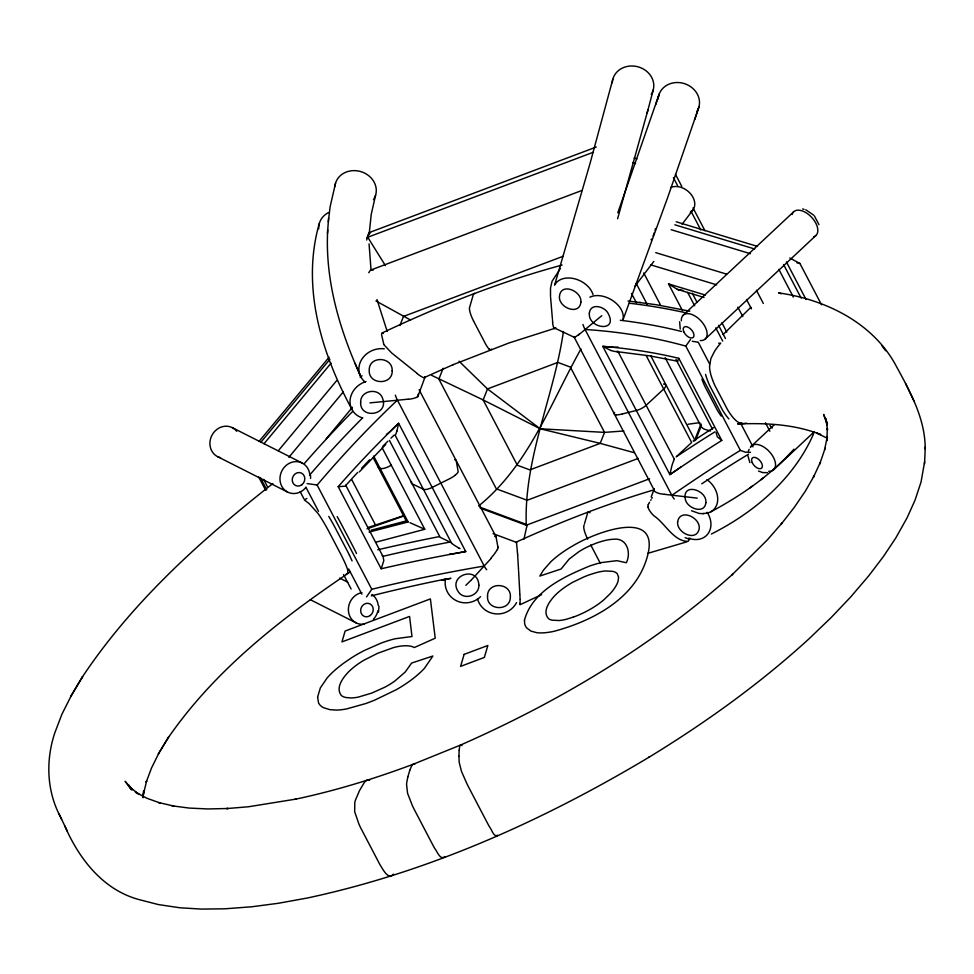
<?xml version="1.0" encoding="UTF-8"?>
<svg xmlns="http://www.w3.org/2000/svg" width="974" height="974" viewBox="0 0 974 974"><rect width="100%" height="100%" fill="white"/><g stroke="black" fill="none" stroke-linecap="round" stroke-linejoin="round"><path stroke-width="1.46" d="M458.949 756.274L459.119 760.95A44.5 8.279 66.5 0 0 459.351 763.056L461.518 771.469L466.704 783.266A80.684 15.012 66.5 0 0 468.457 786.809L487.755 823.7A80.696 15.012 66.5 0 0 489.52 826.865C491.7 829.239 493.587 837.226 497.288 835.582M458.949 756.104L459.168 750.284M327.714 229.913C324.853 280.5 339.792 330.296 360.514 375.915L355.035 363.278M709.583 365.968L710.898 358.529L714.636 351.164A79.965 57.819 85.9 0 1 718.13 346.281L720.699 343.128L718.666 343.238M516.403 542.993L516.451 542.08L517.377 551.661M480.243 508.136L526.277 525.23C523.708 458.328 553.962 396.698 563.422 331.501M64.856 826.086C79.332 859.409 103.743 890.845 140.792 900.049L158.36 904.566L179.752 907.756L201.387 909.095L224.921 908.803L251.621 906.794L278.406 903.275L307.443 897.991C428.621 872.107 543.102 820.619 649.061 757.2L648.684 757.431C705.724 722.598 760.28 683.444 809.601 638.262L831.419 617.285L850.521 597.159L868.504 576.109L883.333 556.665L895.91 537.77L907.062 517.851L915 500.271L921.063 481.96L924.618 461.822M925.203 449.111C925.361 419.258 910.568 392.376 896.664 366.906C873.909 323.21 826.074 299.639 778.896 292.93M924.533 463.989L925.3 446.908M677.612 361.001L678.829 358.31A436.425 251.949 -13.8 0 0 602.784 346.354L669.893 474.618A436.425 42.43 -39 0 1 721.783 440.431L678.829 358.31M328.323 221.78L330.101 206.878L335.543 183.173M327.471 233.395L328.579 218.273M369.085 234.746L371.24 214.329L375.611 195.129M459.18 750.138L459.643 746.668A44.548 8.291 66.5 0 1 459.984 745.634L460.118 745.414A24.265 4.517 66.5 0 1 460.702 744.988C558.93 701.645 652.556 645.981 732.74 574.185L732.034 574.83L767.22 540.01L782.159 522.941L781.148 524.195L794.163 507.551L805.206 491.371L814.24 475.738L813.339 477.394L820.278 462.467L819.755 464.014L825.124 448.271M143.068 797.743L143.689 790.742L143.093 797.329M679.633 321.737L680.229 329.066M716.109 432.7L717.302 436.802L721.795 440.418M378.484 612.135L378.996 606.242M523.963 539.219L526.313 528.48M824.588 449.854L827.291 436.51L826.804 440.82L827.364 428.45L827.486 430.131L825.928 418.735L827.303 424.798M541.593 594.664L520.067 604.72L520.116 599.534M700.988 425.114C700.89 429.291 707.441 429.997 710.618 430.958M143.348 794.504L146.636 780.941L146.173 782.244L151.591 767.841L159.091 752.732L168.636 737.014L158.336 754.01L159.091 752.732M407.826 777.021L406.803 782.183A44.5 13.49 69.4 0 0 406.572 784.472L407.582 793.347L412.258 805.352A80.684 24.472 69.4 0 0 413.962 808.919L433.26 845.809A80.696 24.472 69.4 0 0 435.074 848.951C437.35 851.702 440.053 860.054 444.521 856.998A44.5 13.502 69.4 0 0 444.838 856.584M319.314 223.46C301.088 286.526 321.383 353.245 351.784 409.043M407.863 776.838L409.774 770.324M612.816 79.32L590.037 163.486L554.778 284.469M617.613 218.724L647.917 110.025M647.089 113.179L653.262 89.864M396.868 431.251L398.634 423.288L465.742 551.552A436.425 113.495 -8.8 0 0 381.163 568.792L338.197 486.671A436.425 180.884 -47.7 0 1 398.634 423.288L392.498 429.266M526.496 527.859L527.384 524.803L480.072 507.247M655.052 230.229L655.551 228.525M584.595 523.415L587.748 512.653A6.599 1.997 69.4 0 1 588.661 511.959L588.99 512.056A9.691 2.934 69.4 0 1 590.013 512.787M654.382 232.506L654.211 233.09A7.707 0.913 -60.7 0 1 653.018 236.025M584.23 524.669L583.852 525.997A6.526 1.985 69.4 0 0 583.852 528.334L583.998 529.138A9.703 2.946 69.4 0 0 584.717 531.914A15.974 4.846 69.4 0 0 587.687 539.097M368.732 272.72L370.437 270.175L582.282 190.332M491.334 349.106L491.322 349.142A6.526 1.985 69.4 0 1 490.446 349.812M617.796 212.782L659.288 93.821M655.697 104.644L658.753 95.403M623.007 319.813L667.823 197.113L698.894 107.079M694.766 119.498L698.358 108.662M409.823 770.166L411.478 766.209A44.548 13.514 69.4 0 1 412.27 764.992L412.538 764.724A24.265 7.366 69.4 0 1 413.536 764.115L460.702 744.988A14.172 2.642 66.5 0 1 461.993 745.573M418.248 395.529L424.993 377.121M651.18 496.971L654.163 489.094M366.906 238.192L369.085 232.64L596.246 147.037M366.65 240.03L369.085 232.64L370.534 233.005M399.912 325.523L403.492 316.44L563.155 256.272M443.146 368.245L438.884 379.093L496.302 488.826L527.153 500.271L638.226 458.425M695.582 437.825L701.036 423.97M695.594 440.211L701.036 426.381M748.361 451.084L749.128 449.343M307.139 483.591L317.098 484.991L371.776 589.27L366.528 596.928M381.211 568.682L383.793 560.695L383.074 556.312A445.13 116.831 -9.2 0 1 450 542.055L440.126 537.295L389.43 440.394M813.68 433.637C793.98 478.758 754.558 512.202 711.361 534.044M648.355 504.422L649.609 502.231M650.705 500.356L651.095 499.674M651.886 498.311L652.288 497.629M580.954 349.009C550.371 403.455 528.785 465.414 478.636 505.956M750.491 452.313L745.378 452.167L740.374 450.378L685.806 346.087L690.517 339.476M71.516 695.192L61.861 714.356L54.848 732.777C45.961 759.184 46.545 789.025 59.085 814.13L67.413 831.297M614.497 412.465L614.533 412.416A6.538 2.325 -27.6 0 0 614.387 414.072L614.509 414.193A10.02 3.567 -27.6 0 0 615.751 414.717L616.043 414.766M81.792 677.928L82.522 676.723C133.036 600.982 201.801 539.559 272.842 483.542M690.128 538.305L688.362 540.96A4.87 2.91 44 0 1 687.973 541.374C673.436 541.276 665.242 523.33 653.895 515.757A13.953 7.865 47.9 0 1 647.722 506.699M560.537 268.313L552.221 281.023A4.87 1.351 -79.9 0 0 552.002 281.535L550.505 288.085L550.517 296.522M167.905 738.219C214.998 669.869 281.742 617.966 349.995 572.103M634.707 286.539L653.834 261.409M682.056 224.3L692.977 209.934M346.306 486.099L338.197 486.671M259.072 441.38L329.09 357.251M260.862 442.245L329.906 359.284M263.991 443.754L331.087 363.132M278.345 450.694L336.7 380.591M288.901 457.256L343.359 391.828M326.168 438.897L352.43 407.339M793.895 449.197C770.641 475.3 741.409 495.462 710.728 511.886M471.635 579.615L491.322 558.212M471.416 579.859L465.828 585.35M359.284 471.927L385.741 444.534M723.085 334.581L750.881 307.285M392.339 429.424L392.023 429.729A18.409 7.634 -47.7 0 1 386.447 434.367M682.859 315.491L793.506 211.955M705.042 339.208L816.09 235.343M751.271 446.238L774.342 424.664M773.453 469.955L814.167 431.847M601.786 315.673L578.605 334.922M365.469 781.258L365.859 780.929A24.265 10.081 72.4 0 1 367.283 780.186M749.81 488.011L752.622 485.904M760.694 479.853L763.531 477.735M675.664 470.686L675.798 470.588A18.409 1.79 -39 0 0 680.704 467.07M675.384 470.868L669.893 474.618L671.707 466.485A11.566 2.898 -69.8 0 1 674.349 459.217M306.847 498.42L304.375 500.003L306.347 501.452A79.965 16.582 57.7 0 1 309.355 503.875L318.06 513.505A19.212 3.981 57.7 0 1 320.836 517.62L322.857 520.883A47.775 9.91 57.7 0 1 325.608 525.595L326.156 526.557A87.599 18.165 57.7 0 1 328.567 530.891L341.302 555.229A87.599 18.165 57.7 0 1 343.311 559.344L343.737 560.245A47.787 9.91 57.7 0 1 345.673 564.482L346.793 567.221A19.212 3.981 57.7 0 1 347.791 570.326M424.579 377.425L453.348 364.568M381.747 333.145C439.871 305.593 499.93 281.876 562.083 265.062M516.5 541.994C561.255 521.577 607.228 503.716 654.394 489.715M452.752 364.824L508.952 342.982L555.022 328.262L574.648 337.479M593.483 152.188L367.746 237.254L385.4 265.598M526.277 525.23L649.561 478.77M368.269 527.433L404.064 515.502M366.979 528.87L404.125 515.903M573.065 617.199L566.357 619.257A33.676 12.005 -27.6 0 1 559.1 620.535L552.039 620.158A39.374 14.026 -27.6 0 1 548.618 618.721C541.654 611.441 550.018 600.52 555.533 594.883A37.28 13.283 -27.6 0 1 559.259 591.498A38.315 13.648 -27.6 0 1 563.532 588.162L565.03 587.103A34.76 12.382 -27.6 0 1 573.029 582.135L583.791 576.973A48.956 17.447 -27.6 0 1 589.501 574.757L596.465 572.59A37.548 13.38 -27.6 0 1 605.463 570.971L612.719 571.348A38.68 13.782 -27.6 0 1 617.273 573.747L618.6 577.302L618.052 581.174A56.273 20.052 -27.6 0 1 610.016 593.86L603.868 599.789A38.083 13.575 -27.6 0 1 594.335 606.802A39.167 13.953 -27.6 0 1 573.065 617.212M370.583 270.115L373.505 269.895M130.419 788.477L125.147 781.306L132.464 789.731L129.566 786.943L138.929 794.224L135.337 792.081L146.733 798.181L160.077 803.002L158.604 802.527L173.822 806.07L172.057 805.827L189.114 808.067L207.827 808.956L228.123 808.493L226.625 808.578L248.455 806.764L295.913 799.106L295.073 799.289C335.421 790.754 374.941 778.603 413.536 764.127A14.172 4.298 69.4 0 1 414.79 764.213M742.066 423.264L737.622 423.921M494.67 536.382L495.997 536.637L497.811 546.499M647.613 553.402L686.889 541.824M371.179 530.185L406.255 520.932L407.643 521.516M369.085 532.084L408.289 521.918M375.94 542.177L424.786 529.284L382.149 447.797M746.534 423.215L742.845 423.617L739.303 422.765A19.212 13.892 85.9 0 1 735.967 420.549L733.666 418.26A47.787 34.553 85.9 0 1 730.658 414.425L730.062 413.597A87.599 63.347 85.9 0 1 727.541 409.677L714.806 385.351A87.599 63.347 85.9 0 1 712.907 380.822L712.578 379.921M622.216 413.962L621.704 414.096A16.948 6.039 -27.6 0 1 615.921 414.863M622.398 413.913L636.339 410.492A9.29 3.312 -27.6 0 0 646.127 405.306L663.684 389.052A9.29 3.312 -27.6 0 0 664.024 384.146M441.867 580.114L450.572 578.386M442.123 580.066L450.792 578.337M457.914 552.94L465.742 551.552L464.805 551.101M456.83 553.147L456.623 553.183A18.409 4.785 -8.8 0 1 449.684 554.121M767.463 472.67L762.727 472.597L758.478 471.051M688.094 424.238L699.758 422.631M408.106 399.17L405.476 399.462M405.135 399.486L369.937 402.871M697.25 498.128L664.475 494.317M682.786 290.301L678.476 289.716M623.847 430.971L604.537 432.383L540.168 428.779L483.165 399.937L431.579 375.319M738.122 423.946C765.905 422.886 794.504 424.201 820.644 434.538L816.796 433.077L827.218 438.239M346.233 573.929L347.828 573.126L347.779 570.314M703.593 513.761L699.076 513.432L691.491 510.729M317.098 484.991L317.207 484.991A436.169 180.774 -47.7 0 1 397.429 400.131A10.617 3.226 69.4 0 1 395.347 395.14M454.614 459.752L455.15 459.801A6.027 2.143 -27.6 0 1 456.185 460.556L458.133 471.392A6.489 2.313 -27.6 0 1 457.427 473.047L456.976 473.559A10.02 3.567 -27.6 0 1 455.089 475.263M697.652 342.142L692.234 341.277M616.493 351.577L649.804 355.887L677.819 361.281M628.023 300.978L656.342 304.752L689.799 311.193M664.268 494.293L661.821 493.964A14.208 7.281 -6.2 0 1 653.871 490.567M639.662 302.342L640.588 302.476M796.988 262.822L799.922 263.491L821.52 304.752M382.307 333.205L383.257 333.522M490.446 349.8L490.105 349.69A9.703 2.946 69.4 0 1 488.863 348.729M802.613 208.972L804.098 209.361M634.062 452.642L600.203 443.377L540.168 428.779L487.499 388.93L459.046 361.22M676.187 221.768L757.504 246.398M674.836 224.799L754.692 249.003M671.147 229.694L750.418 253.715M655.745 252.656L726.531 274.108M650.595 264.818L716.657 284.834M682.494 310.621L668.517 283.897L705.322 295.049M668.517 283.897L677.198 289.278L704.044 297.46M678.33 289.668L677.356 289.339M610.966 350.579L602.784 346.354L611.197 347.121A18.409 10.629 -13.8 0 0 617.893 347.012M634.135 157.91L636.935 158.957M632.783 162.524L635.584 163.559M493.1 533.679L516.062 542.214M685.136 537.648L689.251 539.194M410.553 320.032L375.952 300.966M424.786 529.284L410.03 522.721M805.79 209.775L813.619 215.108M378.277 467.471L380.079 468.348A9.29 3.312 -27.6 0 0 391.231 465.158M382.21 555.874L382.867 556.203L345.709 485.174M232.226 427.61L302.159 463.003M217.677 456.696L287.561 492.053M339.683 578.118L347.742 582.196M310.329 599.704L355.973 622.812M789.792 258L799.922 263.491M459.996 548.642L459.058 548.131M458.827 547.997L458.011 547.546M417.176 373.432L391.511 352.832L384.012 344.845A4.87 0.925 45.4 0 1 383.878 344.504M769.923 425.589L770.58 426.125M770.884 426.405L772.272 428.036M882.03 345.855L885.61 350.75M728.869 418.93L728.54 418.564A47.787 34.005 85.1 0 1 725.545 414.717L725.021 413.987A87.599 62.336 85.1 0 1 722.44 409.969L709.705 385.631A87.599 62.336 85.1 0 1 707.806 381.114L707.404 380.079A47.775 34.005 85.1 0 1 705.712 374.966L705.578 374.406M814.398 215.936L818.964 224.653M694.876 440.747L693.257 440.93A476.176 49.053 -38.7 0 1 713.625 427.671M328.774 516.403L329.066 516.902A47.775 9.07 58.1 0 1 331.793 521.626L332.353 522.6A87.599 16.631 58.1 0 1 334.739 526.934L347.474 551.272A87.599 16.631 58.1 0 1 349.496 555.375M131.064 789.013L128.945 785.202L131.551 789.938M786.395 261.933L806.046 299.493M783.583 264.526L801.127 298.068M778.883 269.421L793.347 297.058M756.408 290.24L763.324 303.45M746.583 299.529L751.478 308.892M675.469 174.346L681.788 186.424M693.025 207.912L704.969 230.741M673.411 177.609L677.624 185.669M690.98 211.175L700.817 229.974M737.878 307.175L742.809 316.599M721.929 322.771L726.774 332.061M715.78 327.873L722.696 341.083M765.454 422.813L769.85 431.226M692.234 293.174L696.897 302.074M687.681 292.431L694.669 305.799M698.285 342.288L709.596 363.923M740.41 422.813L752.987 446.847M643.717 272.927L660.409 304.838M636.205 283.385L647.284 304.57M675.968 359.382L712.469 429.144M631.542 293.466L636.436 302.817M665.096 357.592L701.45 427.075M650.644 355.583L694.681 439.761M646.212 355.632L691.662 442.5L676.212 456.818A445.13 45.851 -38.7 0 1 715.026 431.799M617.881 351.322L674.385 459.302M582.939 324.452A10.617 3.226 69.4 0 0 585.021 329.419L671.816 495.34A10.617 3.226 69.4 0 0 674.276 499.029M654.175 490.056L574.222 337.26M590.719 544.929L599.412 561.548A16.168 4.907 69.4 0 0 600.447 563.41M419.1 389.722L496.034 536.735M397.429 400.131L484.224 566.028A10.617 3.226 69.4 0 0 486.696 569.717M395.127 435.256L451.632 543.249M373.663 456.088L408.045 521.796L406.255 520.932L373.042 457.451M351.797 479.719L375.392 524.803M305.933 487.268L318.51 511.301M348.692 568.986L361.902 594.225M300.187 491.675L303.961 498.883M343.579 574.599L351.127 589.014M263.637 479.415L267.412 486.623M260.423 477.735L266.742 489.812M258.634 476.87L265.659 490.287M718.593 325.377L725.484 338.562M473.583 321.055L485.113 343.104A15.974 4.846 69.4 0 0 488.887 348.899M59.085 814.13L61.642 819.341M349.496 555.375L349.934 556.276A47.787 9.07 58.1 0 1 351.882 560.5L352.064 560.927M905.564 383.525L913.831 400.752M749.883 462.613L747.886 455.747M827.437 424.08L823.639 414.461L827.218 424.481M387.226 331.464L376.999 299.59M383.756 344.139L381.504 334.386M519.653 603.417L519.836 604.209M418.114 394.263L418.272 395.188M497.848 546.694L497.994 547.558M371.033 269.944L369.061 243.877M552.708 322.357L552.453 319.533M517.559 553.707L517.401 551.917M550.59 297.301L552.368 318.547M517.657 554.997L517.571 553.877M517.669 555.229L518.338 566.405M519.848 594.091L518.594 571.02M518.545 570.167L518.375 567.038M519.885 594.724L520.092 599.047M310.572 475.495L310.584 478.441M360.161 377.218A16.254 15.182 -32.9 0 1 362.109 375.854M670.611 187.544A16.254 12.09 37.3 0 1 691.053 194.362A16.254 12.09 37.3 0 1 690.298 212.393M658.181 98.849A20.904 18.482 18.2 0 1 684.661 83.703A20.904 18.482 18.2 0 1 696.8 111.669M589.915 297.18A21.026 14.233 29.4 0 1 613.413 301.063A21.026 14.233 29.4 0 1 622.678 320.495M612.293 82.766A20.904 18.457 14.4 0 1 638.567 66.975A20.904 18.457 14.4 0 1 651.253 94.49M554.656 285.199A21.051 15.024 26 0 1 574.368 278.734A21.051 15.024 26 0 1 593.008 294.538M707.136 512.287A21.051 17.033 46 0 1 708.122 533.594A21.051 17.033 46 0 1 688.581 538.159M707.002 479.622A21.026 16.229 48.5 0 1 717.595 501.22A21.026 16.229 48.5 0 1 702.997 513.408M334.922 186.57A20.904 18.323 16.5 0 1 361.671 171.874A20.904 18.323 16.5 0 1 373.456 199.646M365.335 382.198A21.051 18.469 -21.1 0 1 361.354 360.027A21.051 18.469 -21.1 0 1 384.304 348.826M318.705 228.768A20.904 18.628 16.1 0 1 328.518 212.563M362.596 417.931A21.026 18.469 -28.9 0 1 350.08 400.034A21.026 18.469 -28.9 0 1 365.968 381.54M480.547 596.697A21.026 20.466 -30.3 0 1 445.471 579.067M516.561 602.577A21.051 20.466 -14.1 0 1 477.516 598.84M337.187 516.622A47.775 8.255 58.5 0 1 337.856 517.803L338.404 518.777A87.599 15.146 58.5 0 1 340.79 523.123L353.525 547.449A87.599 15.146 58.5 0 1 355.559 551.552L355.985 552.453A47.787 8.255 58.5 0 1 356.508 553.524M712.53 379.775A47.775 34.553 85.9 0 1 710.837 374.673L710.009 370.972A19.212 13.892 85.9 0 1 709.559 365.968M701.901 379.178A47.775 33.457 84.3 0 0 702.376 380.432L702.765 381.467A87.599 61.338 84.3 0 0 704.665 385.996L717.4 410.334A87.599 61.35 84.3 0 0 719.908 414.242L720.492 415.082A47.787 33.457 84.3 0 0 721.21 416.081M220.526 457.731A16.254 14.72 -63.2 0 1 212.527 434.234A16.254 14.72 -63.2 0 1 236.743 431.275M305.994 487.353A16.254 14.671 -64.7 0 1 282.338 487.256A16.254 14.671 -64.7 0 1 290.325 462.808A16.254 14.671 -64.7 0 1 309.866 475.482M371.8 594.469A16.254 14.671 -64.7 0 1 378.229 605.475M377.888 610.832A16.254 14.671 -64.7 0 1 373.334 619.33M364.483 624.103A16.254 14.671 -64.7 0 1 348.424 610.966A16.254 14.671 -64.7 0 1 361.902 592.594M792.069 214.536A16.254 9.314 46.9 0 1 811.22 216.873A16.254 9.314 46.9 0 1 813.716 236.779M681.337 320.775A16.254 9.156 47.3 0 1 691.674 314.419A16.254 9.156 47.3 0 1 706.381 329.772A16.254 9.156 47.3 0 1 700.282 340.547M750.467 447.431A16.254 9.156 47.3 0 1 771.079 453.677A16.254 9.156 47.3 0 1 768.693 471.294M371.776 589.282A436.169 113.422 -8.8 0 1 484.224 566.028M309.574 475.142A444.229 183.757 -47.2 0 1 362.669 417.822M304.205 463.697A474.874 196.444 -47.2 0 1 352.819 411.284M345.916 485.296A445.13 184.135 -47.2 0 1 357.665 472.451M361.622 468.202A445.13 184.135 -47.2 0 1 369.621 459.789M382.77 446.323A445.13 184.135 -47.2 0 1 387.883 441.222M390.964 438.178A445.13 184.135 -47.2 0 1 394.056 435.147M377.766 549.786A476.176 124.976 -9.2 0 1 439.444 536.577M411.576 481.667A9.29 3.312 -27.6 0 0 412.16 483.834L423.386 489.252A9.29 3.312 -27.6 0 0 432.188 487.414L448.077 479.512A16.741 5.966 -27.6 0 0 455.199 475.288M457.5 547.181A11.566 2.532 28.9 0 1 451.498 543.212M396.808 431.129A11.566 2.252 -83.4 0 1 395.213 435.281M371.301 595.869A444.229 116.588 -9.2 0 1 446.896 578.799M393.545 874.165A44.5 18.482 72.4 0 1 392.753 874.993C388.151 878.852 383.963 871.048 381.674 867.505A80.696 33.518 72.4 0 1 379.799 864.388L360.49 827.486A80.684 33.518 72.4 0 1 358.858 823.907L354.67 811.732L354.804 802.466A44.5 18.482 72.4 0 1 355.486 800.007L359.491 790.62L364.227 782.621A44.548 18.506 72.4 0 1 365.469 781.245M367.283 780.211A14.172 5.893 72.4 0 1 369.596 780.381M497.446 835.242A44.5 8.279 66.5 0 1 497.3 835.595M778.603 292.845A19.48 18.043 -6.8 0 1 781.27 293.795M671.816 495.34A436.169 42.406 -39 0 1 740.362 450.39M585.009 329.443A436.169 251.803 -13.8 0 1 685.793 346.099M620.292 320.263A444.229 254.591 -14.1 0 1 681.544 331.489M629.155 303.206A474.874 272.16 -14.1 0 1 687.145 313.117M617.966 351.468A11.566 7.67 32.5 0 1 611.112 350.433M701.755 483.81A444.229 45.754 -38.7 0 1 748.592 454.164M474.874 293.685A9.703 2.946 69.4 0 0 474.691 293.588L474.362 293.491A6.526 1.985 69.4 0 0 473.461 294.124L469.565 307.492A6.575 1.997 69.4 0 0 469.626 310.28L469.699 310.682A9.703 2.946 69.4 0 0 470.405 313.458L470.564 313.957A16.168 4.907 69.4 0 0 473.583 321.043M555.716 327.568A5.82 1.583 -81.9 0 1 554.803 328.226M554.73 328.737A13.953 3.945 -84.1 0 1 552.587 322.564M574.295 337.357A5.807 0.901 -45 0 1 574.417 336.578M579.055 334.192A14.208 2.131 -46.1 0 1 574.246 337.406M424.993 376.901A5.82 1.546 45.1 0 1 424.323 377.462M424.761 377.985A13.953 3.738 43.8 0 1 417.213 373.675M418.296 395.298A5.807 2.192 -3.2 0 1 417.371 396.503M418.053 396.649A14.22 5.32 -3.6 0 1 408.143 399.328M648.173 506.784A5.82 3.36 45.5 0 1 648.246 504.508M654.37 490.433A5.807 2.983 -7.5 0 1 654.284 488.79M498.018 547.68A5.807 1.631 -51.1 0 1 497.422 549.579M497.203 549.677A14.22 4.054 -50.8 0 1 491.213 557.834M663.976 383.914A20.466 7.22 -27.4 0 1 665.23 383.732M651.46 239.044A7.707 0.913 -60.7 0 1 651.034 239.811M487.536 596.161C486.416 610.674 510.266 611.66 510.339 597.33C511.813 582.513 487.28 581.247 487.536 596.161M360.66 402.335C359.771 419.039 388.102 415.679 382.904 399.401C380.018 387.007 360.185 389.868 360.66 402.335M392.193 370.777C392.79 385.387 368.525 385.047 369.219 370.412C368.622 355.437 392.741 356.338 392.193 370.777M580.894 302.098C579.518 316.246 557.98 307.504 559.478 296.145C560.914 282.168 582.026 290.934 580.894 302.098M524.462 620.134L524.657 623.628A75.083 26.761 -27.6 0 0 526.715 627.95L530.83 631.067L536.759 632.686A55.968 19.943 -27.6 0 0 544.49 632.771A57.685 20.551 -27.6 0 0 553.768 631.371C592.107 621.144 634.159 599.351 646.663 558.881C663.27 505.969 594.517 532.608 572.907 545.805A50.258 17.909 -27.6 0 0 560.72 553.622A50.1 17.849 -27.6 0 0 550.675 561.925L543.285 570.35L539.839 576.048L561.109 568.999L569.133 559.088L578.86 551.71A31.497 11.225 -27.6 0 1 587.614 546.84L593.872 544.089A40.847 14.549 -27.6 0 1 598.073 542.53A36.829 13.125 -27.6 0 1 613.608 539.243C626.891 537.611 631.444 552.623 626.319 562.753L616.907 560.659L601.384 562.582A57.819 20.6 -27.6 0 0 589.562 566.052C563.995 576.645 532.352 591.169 524.462 620.134M705.858 502.718C704.579 515.088 686.207 508.002 685.246 498.725C682.445 482.252 707.38 490.214 705.858 502.718M478.855 585.106C479.427 595.601 464.221 600.702 458.413 591.924C447.09 575.451 478.051 564.908 478.855 585.106M677.661 521.699C676.151 532.571 696.166 542.384 699.162 529.004C701.049 517.803 680.108 507.831 677.661 521.699M589.367 313.056C587.626 328.603 618.32 332.913 608.324 313.798C605.158 306.457 590.439 302.427 589.367 313.056M317.597 697.08L318.559 702.899A70.895 25.263 -27.6 0 0 323.538 707.684L329.809 709.644L336.225 710.083A58.355 20.795 -27.6 0 0 346.476 708.962L365.506 703.618A88.792 31.643 -27.6 0 0 374.99 699.989L396.418 689.629A56.529 20.15 -27.6 0 0 410.261 680.704A58.976 21.014 -27.6 0 0 414.364 677.563A56.151 20.016 -27.6 0 0 424.506 668.249L432.894 656.013L411.625 663.063L405.233 672.011L394.799 681.082A34.76 12.382 -27.6 0 1 384.803 687.23L371.739 693.086L358.444 697.067A37.962 13.526 -27.6 0 1 350.81 697.956L345.819 697.494A43.465 15.487 -27.6 0 1 341.363 695.485C335.068 687.668 343.323 677.198 348.984 671.451A38.303 13.648 -27.6 0 1 355.827 665.632A36.196 12.893 -27.6 0 1 364.057 660.153L377.62 653.311L393.277 647.673A37.901 13.502 -27.6 0 1 402.968 645.872A44.159 15.73 -27.6 0 1 414.291 647.54L435.22 638.201L430.386 598.913L345.113 631.042L341.935 641.915L409.567 616.432L411.99 636.521L395.286 638.737A57.49 20.491 -27.6 0 0 380.895 643.193L364.532 650.389A55.068 19.626 -27.6 0 0 351.906 657.572L344.759 662.393A65.964 23.51 -27.6 0 0 337.99 667.592L335.908 669.333A59.925 21.355 -27.6 0 0 327.154 677.916L320.336 687.912L317.597 697.08M464.099 654.406L460.605 666.374L484.346 657.426L487.852 645.47L464.099 654.406M487.499 388.93L483.165 399.937L517.34 465.243L529.868 469.894L600.203 443.377L604.537 432.383L570.362 367.076L557.846 362.425L487.499 388.93M82.522 676.723L70.749 696.471L82.522 676.723M301.83 484.772A6.891 6.185 -66.6 0 0 301.514 473.096A6.891 6.185 -66.6 0 0 292.224 480.024A6.891 6.185 -66.6 0 0 301.83 484.772M370.242 615.531A6.891 6.185 -66.6 0 0 369.937 603.843A6.891 6.185 -66.6 0 0 360.636 610.771A6.891 6.185 -66.6 0 0 370.242 615.531M683.797 331.817A6.891 3.786 47.9 0 0 693.159 337.467A6.891 3.786 47.9 0 0 688.837 327.617A6.891 3.786 47.9 0 0 683.797 331.817M752.208 462.577A6.891 3.786 47.9 0 0 761.571 468.214A6.891 3.786 47.9 0 0 757.248 458.364A6.891 3.786 47.9 0 0 752.208 462.577"/></g></svg>
